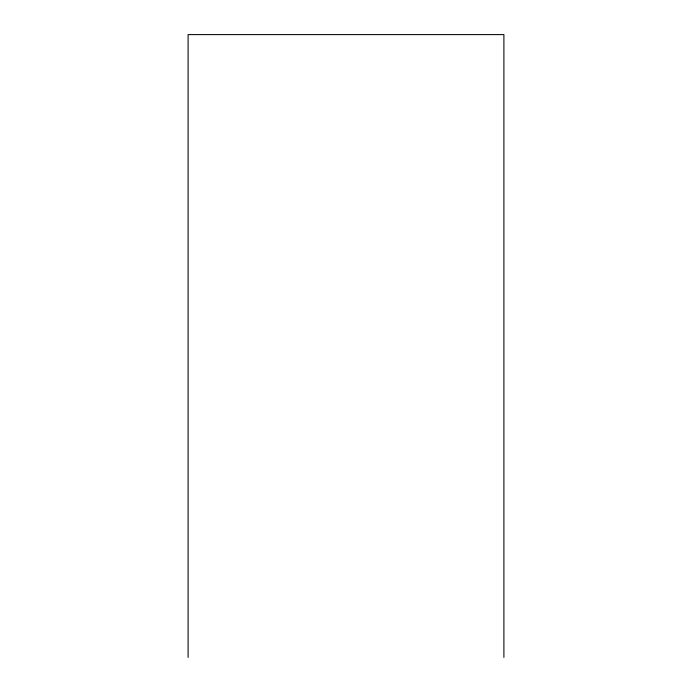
<?xml version="1.0" encoding="UTF-8"?>
<svg xmlns="http://www.w3.org/2000/svg" width="692" height="692" viewBox="0 0 692 692"><rect width="100%" height="100%" fill="white"/><g stroke="black" fill="none" stroke-linecap="round" stroke-linejoin="round"><path stroke-width="1.04" d="M503.897 657.4L503.897 34.6L188.103 34.6L188.103 657.4"/></g></svg>
